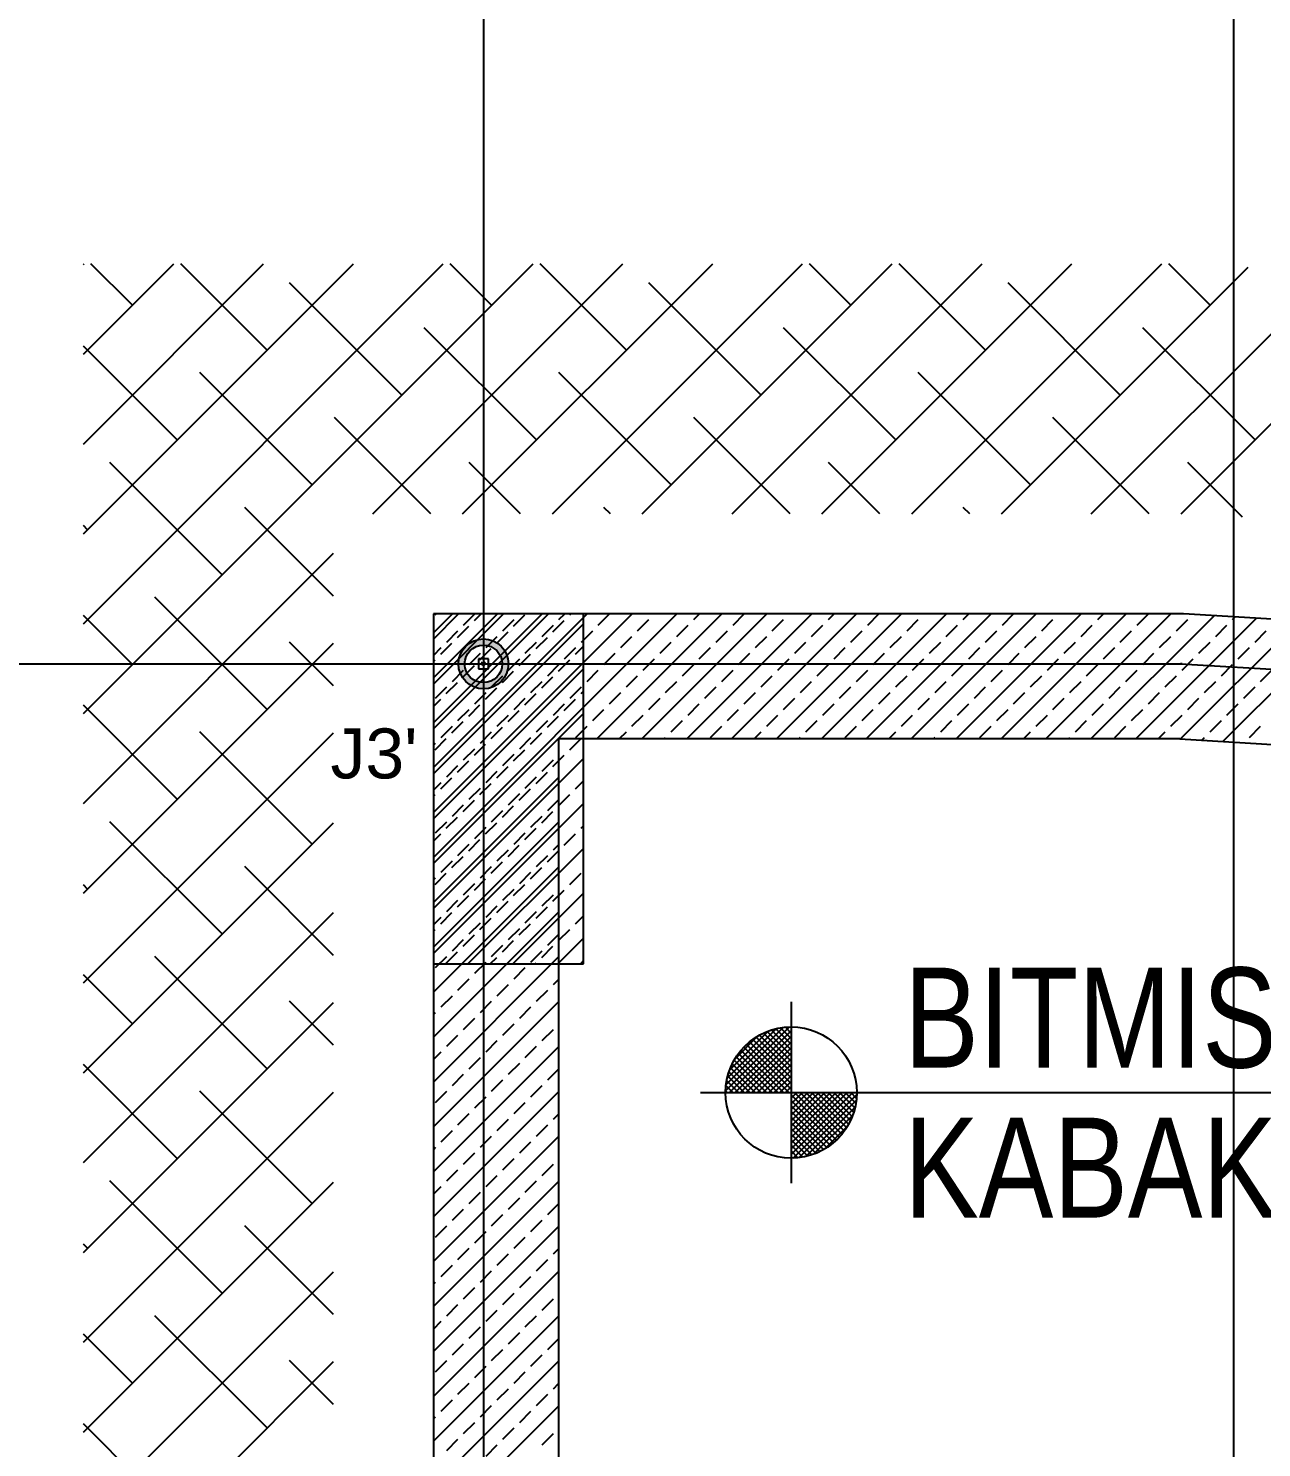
# Model space of a CAD drawing. Header units: millimetres. Extents: x 43168.9 to 43194.6, y -25545.1 to -25543.4.
# Drawn here: x 43169.0178 to 43169.0671, y -25543.8257 to -25543.769 of the extents above; entities that cross this region are included whole.
import ezdxf

# ---------------------------------------------------------------- set-up
doc = ezdxf.new("R2010")
doc.units = ezdxf.units.MM
doc.header["$LTSCALE"] = 200
doc.linetypes.add('DASHDOT2', pattern=[0.5, 0.25, -0.125, 0, -0.125])
for name, color, linetype in [('aks_sgh', 5, 'DASHDOT2'), ('kolon-b.a_sgh', 6, 'Continuous'), ('olcuic_sgh', 183, 'Continuous'), ('tarama-betonarme_sgh', 223, 'Continuous'), ('tarama-zemin_sgh', 197, 'Continuous')]:
    doc.layers.add(name, color=color, linetype=linetype)
doc.styles.add('1-200', font='arial.ttf', dxfattribs={"height": 60})
doc.styles.add('text2', font='arial.ttf')

msp = doc.modelspace()

# ---------------------------------------------------------------- hatches: boundary and pattern name
h = msp.add_hatch(color=256)
edge = h.paths.add_edge_path()
edge.add_arc((43169.036, -25543.794384), 0.001, 0, 360)
edge = h.paths.add_edge_path(flags=16)
edge.add_arc((43169.036, -25543.794384), 0.00075, 0, 360)

# ---------------------------------------------------------------- linework, layer by layer
at = {"color": 0, "linetype": 'ByBlock', "lineweight": -2}
for p, q in [((43169.0362, -25543.794184), (43169.0358, -25543.794184)), ((43169.0358, -25543.794184), (43169.0358, -25543.794584)), ((43169.0362, -25543.794584), (43169.0362, -25543.794184)), ((43169.0358, -25543.794584), (43169.0362, -25543.794584)), ((43169.036071, -25543.794313), (43169.035929, -25543.794455)), ((43169.036071, -25543.794455), (43169.035929, -25543.794313))]:
    msp.add_line(p, q, dxfattribs=at)
at = {"color": 0}
for p, q in [((43169.048308, -25543.807904), (43169.048308, -25543.815154)), ((43169.044683, -25543.811529), (43169.068683, -25543.811529))]:
    msp.add_line(p, q, dxfattribs=at)
for p, q in [((43169.045689, -25543.811454), (43169.048235, -25543.808908)), ((43169.045707, -25543.811211), (43169.047992, -25543.808926)), ((43169.045761, -25543.810933), (43169.047724, -25543.80897)), ((43169.048308, -25543.80937), (43169.047882, -25543.808944)), ((43169.048308, -25543.809146), (43169.048077, -25543.808915)), ((43169.048308, -25543.808921), (43169.048291, -25543.808905)), ((43169.045838, -25543.811529), (43169.048308, -25543.80906)), ((43169.045853, -25543.810616), (43169.047404, -25543.809065)), ((43169.046057, -25543.810188), (43169.046966, -25543.809279)), ((43169.046063, -25543.811529), (43169.048308, -25543.809284)), ((43169.046287, -25543.811529), (43169.048308, -25543.809509)), ((43169.048308, -25543.811166), (43169.046645, -25543.809504)), ((43169.048308, -25543.810942), (43169.046772, -25543.809407)), ((43169.048308, -25543.810717), (43169.046908, -25543.809317)), ((43169.048308, -25543.810493), (43169.047044, -25543.809229)), ((43169.048308, -25543.810268), (43169.047198, -25543.809159)), ((43169.048308, -25543.810044), (43169.047353, -25543.809089)), ((43169.048308, -25543.809819), (43169.047519, -25543.80903)), ((43169.048308, -25543.809595), (43169.047692, -25543.808979)), ((43169.047548, -25543.811529), (43169.046114, -25543.810095)), ((43169.047772, -25543.811529), (43169.046206, -25543.809963)), ((43169.047997, -25543.811529), (43169.046308, -25543.80984)), ((43169.048221, -25543.811529), (43169.04641, -25543.809717)), ((43169.046512, -25543.811529), (43169.048308, -25543.809733)), ((43169.048308, -25543.811391), (43169.046527, -25543.80961)), ((43169.046736, -25543.811529), (43169.048308, -25543.809958)), ((43169.046874, -25543.811529), (43169.045886, -25543.81054)), ((43169.047099, -25543.811529), (43169.045953, -25543.810384)), ((43169.047323, -25543.811529), (43169.046028, -25543.810234)), ((43169.046961, -25543.811529), (43169.048308, -25543.810182)), ((43169.047185, -25543.811529), (43169.048308, -25543.810407)), ((43169.04741, -25543.811529), (43169.048308, -25543.810631)), ((43169.046201, -25543.811529), (43169.045731, -25543.811059)), ((43169.046425, -25543.811529), (43169.045774, -25543.810878)), ((43169.04665, -25543.811529), (43169.045818, -25543.810697)), ((43169.047634, -25543.811529), (43169.048308, -25543.810856)), ((43169.047859, -25543.811529), (43169.048308, -25543.81108)), ((43169.045752, -25543.811529), (43169.045688, -25543.811465)), ((43169.045976, -25543.811529), (43169.045704, -25543.811256)), ((43169.048083, -25543.811529), (43169.048308, -25543.811305)), ((43169.048308, -25543.811754), (43169.048532, -25543.811529)), ((43169.048308, -25543.811978), (43169.048757, -25543.811529)), ((43169.048308, -25543.812203), (43169.048981, -25543.811529)), ((43169.048308, -25543.812427), (43169.049206, -25543.811529)), ((43169.048308, -25543.812652), (43169.04943, -25543.811529)), ((43169.048308, -25543.812876), (43169.049655, -25543.811529)), ((43169.048308, -25543.813101), (43169.049879, -25543.811529)), ((43169.048308, -25543.813325), (43169.050104, -25543.811529)), ((43169.048308, -25543.81355), (43169.050328, -25543.811529)), ((43169.048308, -25543.813774), (43169.050553, -25543.811529)), ((43169.048308, -25543.813999), (43169.050777, -25543.811529)), ((43169.05012, -25543.813427), (43169.048308, -25543.811615)), ((43169.048383, -25543.814148), (43169.050929, -25543.811602)), ((43169.050227, -25543.81331), (43169.048446, -25543.811529)), ((43169.050333, -25543.813192), (43169.04867, -25543.811529)), ((43169.05043, -25543.813065), (43169.048895, -25543.811529)), ((43169.05052, -25543.812929), (43169.049119, -25543.811529)), ((43169.050608, -25543.812793), (43169.049344, -25543.811529)), ((43169.050678, -25543.812639), (43169.049568, -25543.811529)), ((43169.050748, -25543.812484), (43169.049793, -25543.811529)), ((43169.050807, -25543.812318), (43169.050018, -25543.811529)), ((43169.050858, -25543.812145), (43169.050242, -25543.811529)), ((43169.050893, -25543.811955), (43169.050467, -25543.811529)), ((43169.050922, -25543.81176), (43169.050691, -25543.811529)), ((43169.050932, -25543.811546), (43169.050916, -25543.811529)), ((43169.049997, -25543.813529), (43169.048308, -25543.81184)), ((43169.049874, -25543.813631), (43169.048308, -25543.812065)), ((43169.049742, -25543.813723), (43169.048308, -25543.812289)), ((43169.048626, -25543.81413), (43169.050911, -25543.811845)), ((43169.048904, -25543.814076), (43169.050867, -25543.812113)), ((43169.049603, -25543.813809), (43169.048308, -25543.812514)), ((43169.049453, -25543.813884), (43169.048308, -25543.812738)), ((43169.049221, -25543.813984), (43169.050772, -25543.812433)), ((43169.049649, -25543.81378), (43169.050558, -25543.812871)), ((43169.049297, -25543.813951), (43169.048308, -25543.812963)), ((43169.04914, -25543.814019), (43169.048308, -25543.813187)), ((43169.048959, -25543.814063), (43169.048308, -25543.813412)), ((43169.048778, -25543.814106), (43169.048308, -25543.813636)), ((43169.048581, -25543.814133), (43169.048308, -25543.813861)), ((43169.048372, -25543.814149), (43169.048308, -25543.814085))]:
    msp.add_line(p, q)
at = {"color": 0, "linetype": 'Continuous', "lineweight": -2}
for radius in [0.001, 0.00075]:
    msp.add_circle((43169.036, -25543.794384), radius, dxfattribs=at)
at = {"color": 0}
msp.add_circle((43169.048308, -25543.811529), 0.002625, dxfattribs=at)
at = {"layer": 'aks_sgh'}
for p, q in [((43169.036, -25543.740919), (43169.036, -25544.789919)), ((43169.066, -25543.740919), (43169.066, -25544.789919)), ((43169.014878, -25543.794384), (43169.063941, -25543.794384)), ((43169.063941, -25543.794384), (43169.063881, -25543.79438)), ((43169.063881, -25543.79438), (43169.387885, -25543.813614))]:
    msp.add_line(p, q, dxfattribs=at)
at = {"layer": 'kolon-b.a_sgh'}
for p, q in [((43169.034, -25543.792384), (43169.034, -25543.911919)), ((43169.064, -25543.792384), (43169.034, -25543.792384)), ((43169.04, -25543.792384), (43169.034, -25543.792384)), ((43169.034, -25543.792384), (43169.034, -25543.806384)), ((43169.04, -25543.806384), (43169.04, -25543.792384)), ((43169.370879, -25543.810601), (43169.064, -25543.792384)), ((43169.063852, -25543.797384), (43169.039, -25543.797384)), ((43169.039, -25543.797384), (43169.039, -25543.906919)), ((43169.063852, -25543.797384), (43169.365879, -25543.815313)), ((43169.034, -25543.806384), (43169.04, -25543.806384))]:
    msp.add_line(p, q, dxfattribs=at)
at = {"layer": 'olcuic_sgh'}
for p, q in [((43169.034, -25543.822534), (43169.034, -25543.835534)), ((43169.039, -25543.822534), (43169.039, -25543.835534)), ((43169.039, -25543.822534), (43169.039, -25543.835534))]:
    msp.add_line(p, q, dxfattribs=at)
at = {"layer": 'tarama-betonarme_sgh'}
for p, q in [((43169.034, -25543.793146), (43169.034762, -25543.792384)), ((43169.034, -25543.794942), (43169.036558, -25543.792384)), ((43169.034, -25543.796738), (43169.038354, -25543.792384)), ((43169.034, -25543.798534), (43169.04015, -25543.792384)), ((43169.034, -25543.80033), (43169.041946, -25543.792384)), ((43169.034, -25543.802126), (43169.043742, -25543.792384)), ((43169.034, -25543.793393), (43169.035009, -25543.792384)), ((43169.034, -25543.795189), (43169.036805, -25543.792384)), ((43169.034, -25543.796985), (43169.038601, -25543.792384)), ((43169.034067, -25543.792427), (43169.034111, -25543.792384)), ((43169.035206, -25543.792837), (43169.035655, -25543.792388)), ((43169.035639, -25543.792652), (43169.035907, -25543.792384)), ((43169.03721, -25543.792876), (43169.037659, -25543.792427)), ((43169.037451, -25543.792388), (43169.037456, -25543.792384)), ((43169.039023, -25543.792613), (43169.039252, -25543.792384)), ((43169.039456, -25543.792427), (43169.039499, -25543.792384)), ((43169.040538, -25543.797384), (43169.045538, -25543.792384)), ((43169.040595, -25543.792837), (43169.041044, -25543.792388)), ((43169.042334, -25543.797384), (43169.047334, -25543.792384)), ((43169.04284, -25543.792388), (43169.042844, -25543.792384)), ((43169.04413, -25543.797384), (43169.04913, -25543.792384)), ((43169.044411, -25543.792613), (43169.04464, -25543.792384)), ((43169.045926, -25543.797384), (43169.050926, -25543.792384)), ((43169.045983, -25543.792837), (43169.046432, -25543.792388)), ((43169.047722, -25543.797384), (43169.052722, -25543.792384)), ((43169.048228, -25543.792388), (43169.048232, -25543.792384)), ((43169.049518, -25543.797384), (43169.054518, -25543.792384)), ((43169.049799, -25543.792613), (43169.050028, -25543.792384)), ((43169.051314, -25543.797384), (43169.056314, -25543.792384)), ((43169.051371, -25543.792837), (43169.05182, -25543.792388)), ((43169.05311, -25543.797384), (43169.05811, -25543.792384)), ((43169.053616, -25543.792388), (43169.05362, -25543.792384)), ((43169.054906, -25543.797384), (43169.059906, -25543.792384)), ((43169.055187, -25543.792613), (43169.055416, -25543.792384)), ((43169.056702, -25543.797384), (43169.061702, -25543.792384)), ((43169.056759, -25543.792837), (43169.057208, -25543.792388)), ((43169.058499, -25543.797384), (43169.063499, -25543.792384)), ((43169.059004, -25543.792388), (43169.059008, -25543.792384)), ((43169.060295, -25543.797384), (43169.065222, -25543.792456)), ((43169.060576, -25543.792613), (43169.060804, -25543.792384)), ((43169.062147, -25543.792837), (43169.062596, -25543.792388)), ((43169.065964, -25543.792613), (43169.06607, -25543.792507)), ((43169.034, -25543.798781), (43169.04, -25543.792781)), ((43169.034533, -25543.793511), (43169.034982, -25543.793062)), ((43169.034965, -25543.793325), (43169.035414, -25543.792876)), ((43169.036778, -25543.793062), (43169.037227, -25543.792613)), ((43169.038349, -25543.793286), (43169.038798, -25543.792837)), ((43169.038782, -25543.793101), (43169.039231, -25543.792652)), ((43169.039921, -25543.793511), (43169.04037, -25543.793062)), ((43169.042166, -25543.793062), (43169.042615, -25543.792613)), ((43169.043738, -25543.793286), (43169.044187, -25543.792837)), ((43169.045309, -25543.793511), (43169.045758, -25543.793062)), ((43169.047554, -25543.793062), (43169.048003, -25543.792613)), ((43169.049126, -25543.793286), (43169.049575, -25543.792837)), ((43169.050697, -25543.793511), (43169.051146, -25543.793062)), ((43169.052942, -25543.793062), (43169.053391, -25543.792613)), ((43169.054514, -25543.793286), (43169.054963, -25543.792837)), ((43169.056085, -25543.793511), (43169.056534, -25543.793062)), ((43169.058331, -25543.793062), (43169.05878, -25543.792613)), ((43169.059902, -25543.793286), (43169.060351, -25543.792837)), ((43169.061474, -25543.793511), (43169.061923, -25543.793062)), ((43169.062091, -25543.797384), (43169.066917, -25543.792557)), ((43169.063719, -25543.793062), (43169.064168, -25543.792613)), ((43169.063885, -25543.797386), (43169.068613, -25543.792658)), ((43169.06529, -25543.793286), (43169.065739, -25543.792837)), ((43169.06558, -25543.797486), (43169.070308, -25543.792758)), ((43169.066862, -25543.793511), (43169.067311, -25543.793062)), ((43169.034292, -25543.793999), (43169.034741, -25543.79355)), ((43169.036104, -25543.793735), (43169.036553, -25543.793286)), ((43169.036537, -25543.79355), (43169.036986, -25543.793101)), ((43169.037676, -25543.79396), (43169.038125, -25543.793511)), ((43169.038108, -25543.793774), (43169.038558, -25543.793325)), ((43169.041493, -25543.793735), (43169.041942, -25543.793286)), ((43169.043064, -25543.79396), (43169.043513, -25543.793511)), ((43169.046881, -25543.793735), (43169.04733, -25543.793286)), ((43169.048452, -25543.79396), (43169.048901, -25543.793511)), ((43169.052269, -25543.793735), (43169.052718, -25543.793286)), ((43169.05384, -25543.79396), (43169.054289, -25543.793511)), ((43169.057657, -25543.793735), (43169.058106, -25543.793286)), ((43169.059229, -25543.79396), (43169.059678, -25543.793511)), ((43169.063045, -25543.793735), (43169.063494, -25543.793286)), ((43169.064617, -25543.79396), (43169.065066, -25543.793511)), ((43169.034, -25543.794044), (43169.034308, -25543.793735)), ((43169.035431, -25543.794409), (43169.03588, -25543.79396)), ((43169.035863, -25543.794223), (43169.036312, -25543.793774)), ((43169.037002, -25543.794633), (43169.037451, -25543.794184)), ((43169.037435, -25543.794448), (43169.037884, -25543.793999)), ((43169.039248, -25543.794184), (43169.039697, -25543.793735)), ((43169.03968, -25543.793999), (43169.04, -25543.793679)), ((43169.040819, -25543.794409), (43169.041268, -25543.79396)), ((43169.042391, -25543.794633), (43169.04284, -25543.794184)), ((43169.044636, -25543.794184), (43169.045085, -25543.793735)), ((43169.046207, -25543.794409), (43169.046656, -25543.79396)), ((43169.047779, -25543.794633), (43169.048228, -25543.794184)), ((43169.050024, -25543.794184), (43169.050473, -25543.793735)), ((43169.051595, -25543.794409), (43169.052044, -25543.79396)), ((43169.053167, -25543.794633), (43169.053616, -25543.794184)), ((43169.055412, -25543.794184), (43169.055861, -25543.793735)), ((43169.056984, -25543.794409), (43169.057433, -25543.79396)), ((43169.058555, -25543.794633), (43169.059004, -25543.794184)), ((43169.0608, -25543.794184), (43169.061249, -25543.793735)), ((43169.062372, -25543.794409), (43169.062821, -25543.79396)), ((43169.063943, -25543.794633), (43169.064392, -25543.794184)), ((43169.066188, -25543.794184), (43169.066637, -25543.793735)), ((43169.034, -25543.794291), (43169.034067, -25543.794223)), ((43169.034, -25543.800577), (43169.04, -25543.794577)), ((43169.034757, -25543.795082), (43169.035206, -25543.794633)), ((43169.03519, -25543.794897), (43169.035639, -25543.794448)), ((43169.036761, -25543.795122), (43169.03721, -25543.794672)), ((43169.038574, -25543.794858), (43169.039023, -25543.794409)), ((43169.039007, -25543.794672), (43169.039456, -25543.794223)), ((43169.040146, -25543.795082), (43169.040595, -25543.794633)), ((43169.043962, -25543.794858), (43169.044411, -25543.794409)), ((43169.045534, -25543.795082), (43169.045983, -25543.794633)), ((43169.04935, -25543.794858), (43169.049799, -25543.794409)), ((43169.050922, -25543.795082), (43169.051371, -25543.794633)), ((43169.054738, -25543.794858), (43169.055187, -25543.794409)), ((43169.05631, -25543.795082), (43169.056759, -25543.794633)), ((43169.060127, -25543.794858), (43169.060576, -25543.794409)), ((43169.061698, -25543.795082), (43169.062147, -25543.794633)), ((43169.065515, -25543.794858), (43169.065964, -25543.794409)), ((43169.067086, -25543.795082), (43169.067535, -25543.794633)), ((43169.034084, -25543.795756), (43169.034533, -25543.795307)), ((43169.034516, -25543.795571), (43169.034965, -25543.795122)), ((43169.036088, -25543.795795), (43169.036537, -25543.795346)), ((43169.036329, -25543.795307), (43169.036778, -25543.794858)), ((43169.0379, -25543.795531), (43169.038349, -25543.795082)), ((43169.038333, -25543.795346), (43169.038782, -25543.794897)), ((43169.039472, -25543.795756), (43169.039921, -25543.795307)), ((43169.041717, -25543.795307), (43169.042166, -25543.794858)), ((43169.043289, -25543.795531), (43169.043738, -25543.795082)), ((43169.04486, -25543.795756), (43169.045309, -25543.795307)), ((43169.047105, -25543.795307), (43169.047554, -25543.794858)), ((43169.048677, -25543.795531), (43169.049126, -25543.795082)), ((43169.050248, -25543.795756), (43169.050697, -25543.795307)), ((43169.052493, -25543.795307), (43169.052942, -25543.794858)), ((43169.054065, -25543.795531), (43169.054514, -25543.795082)), ((43169.055636, -25543.795756), (43169.056085, -25543.795307)), ((43169.057882, -25543.795307), (43169.058331, -25543.794858)), ((43169.059453, -25543.795531), (43169.059902, -25543.795082)), ((43169.061025, -25543.795756), (43169.061474, -25543.795307)), ((43169.06327, -25543.795307), (43169.063719, -25543.794858)), ((43169.064841, -25543.795531), (43169.06529, -25543.795082)), ((43169.066413, -25543.795756), (43169.066862, -25543.795307)), ((43169.034, -25543.796087), (43169.034292, -25543.795795)), ((43169.035655, -25543.79598), (43169.036104, -25543.795531)), ((43169.037227, -25543.796205), (43169.037676, -25543.795756)), ((43169.037659, -25543.79602), (43169.038108, -25543.795571)), ((43169.039231, -25543.796244), (43169.03968, -25543.795795)), ((43169.039905, -25543.795571), (43169.04, -25543.795475)), ((43169.041044, -25543.79598), (43169.041493, -25543.795531)), ((43169.042615, -25543.796205), (43169.043064, -25543.795756)), ((43169.046432, -25543.79598), (43169.046881, -25543.795531)), ((43169.048003, -25543.796205), (43169.048452, -25543.795756)), ((43169.05182, -25543.79598), (43169.052269, -25543.795531)), ((43169.053391, -25543.796205), (43169.05384, -25543.795756)), ((43169.057208, -25543.79598), (43169.057657, -25543.795531)), ((43169.05878, -25543.796205), (43169.059229, -25543.795756)), ((43169.062596, -25543.79598), (43169.063045, -25543.795531)), ((43169.064168, -25543.796205), (43169.064617, -25543.795756)), ((43169.034, -25543.802373), (43169.04, -25543.796373)), ((43169.034982, -25543.796654), (43169.035431, -25543.796205)), ((43169.035414, -25543.796469), (43169.035863, -25543.79602)), ((43169.036553, -25543.796878), (43169.037002, -25543.796429)), ((43169.036986, -25543.796693), (43169.037435, -25543.796244)), ((43169.038558, -25543.796918), (43169.039007, -25543.796469)), ((43169.038798, -25543.796429), (43169.039248, -25543.79598)), ((43169.04037, -25543.796654), (43169.040819, -25543.796205)), ((43169.041942, -25543.796878), (43169.042391, -25543.796429)), ((43169.044187, -25543.796429), (43169.044636, -25543.79598)), ((43169.045758, -25543.796654), (43169.046207, -25543.796205)), ((43169.04733, -25543.796878), (43169.047779, -25543.796429)), ((43169.049575, -25543.796429), (43169.050024, -25543.79598)), ((43169.051146, -25543.796654), (43169.051595, -25543.796205)), ((43169.052718, -25543.796878), (43169.053167, -25543.796429)), ((43169.054963, -25543.796429), (43169.055412, -25543.79598)), ((43169.056534, -25543.796654), (43169.056984, -25543.796205)), ((43169.058106, -25543.796878), (43169.058555, -25543.796429)), ((43169.060351, -25543.796429), (43169.0608, -25543.79598)), ((43169.061923, -25543.796654), (43169.062372, -25543.796205)), ((43169.063494, -25543.796878), (43169.063943, -25543.796429)), ((43169.065739, -25543.796429), (43169.066188, -25543.79598)), ((43169.034308, -25543.797327), (43169.034757, -25543.796878)), ((43169.034741, -25543.797142), (43169.03519, -25543.796693)), ((43169.036312, -25543.797367), (43169.036761, -25543.796918)), ((43169.038125, -25543.797103), (43169.038574, -25543.796654)), ((43169.039697, -25543.797327), (43169.040146, -25543.796878)), ((43169.043513, -25543.797103), (43169.043962, -25543.796654)), ((43169.045085, -25543.797327), (43169.045534, -25543.796878)), ((43169.048901, -25543.797103), (43169.04935, -25543.796654)), ((43169.050473, -25543.797327), (43169.050922, -25543.796878)), ((43169.054289, -25543.797103), (43169.054738, -25543.796654)), ((43169.055861, -25543.797327), (43169.05631, -25543.796878)), ((43169.059678, -25543.797103), (43169.060127, -25543.796654)), ((43169.061249, -25543.797327), (43169.061698, -25543.796878)), ((43169.065066, -25543.797103), (43169.065515, -25543.796654)), ((43169.066637, -25543.797327), (43169.067086, -25543.796878)), ((43169.034, -25543.797636), (43169.034084, -25543.797552)), ((43169.034067, -25543.797816), (43169.034516, -25543.797367)), ((43169.035639, -25543.79804), (43169.036088, -25543.797591)), ((43169.03588, -25543.797552), (43169.036329, -25543.797103)), ((43169.037451, -25543.797776), (43169.0379, -25543.797327)), ((43169.037884, -25543.797591), (43169.038333, -25543.797142)), ((43169.039456, -25543.797816), (43169.039905, -25543.797367)), ((43169.041436, -25543.797384), (43169.041717, -25543.797103)), ((43169.043232, -25543.797384), (43169.043289, -25543.797327)), ((43169.046824, -25543.797384), (43169.047105, -25543.797103)), ((43169.04862, -25543.797384), (43169.048677, -25543.797327)), ((43169.052212, -25543.797384), (43169.052493, -25543.797103)), ((43169.054008, -25543.797384), (43169.054065, -25543.797327)), ((43169.057601, -25543.797384), (43169.057882, -25543.797103)), ((43169.059397, -25543.797384), (43169.059453, -25543.797327)), ((43169.062989, -25543.797384), (43169.06327, -25543.797103)), ((43169.064732, -25543.797436), (43169.064841, -25543.797327)), ((43169.034, -25543.804169), (43169.04, -25543.798169)), ((43169.035206, -25543.798225), (43169.035655, -25543.797776)), ((43169.036778, -25543.79845), (43169.037227, -25543.798001)), ((43169.03721, -25543.798265), (43169.037659, -25543.797816)), ((43169.038782, -25543.798489), (43169.039231, -25543.79804)), ((43169.034533, -25543.798899), (43169.034982, -25543.79845)), ((43169.034965, -25543.798714), (43169.035414, -25543.798265)), ((43169.036104, -25543.799123), (43169.036553, -25543.798674)), ((43169.036537, -25543.798938), (43169.036986, -25543.798489)), ((43169.038108, -25543.799163), (43169.038558, -25543.798714)), ((43169.038349, -25543.798674), (43169.038798, -25543.798225)), ((43169.034, -25543.803922), (43169.039, -25543.798922)), ((43169.034, -25543.799432), (43169.034308, -25543.799123)), ((43169.034292, -25543.799387), (43169.034741, -25543.798938)), ((43169.035863, -25543.799612), (43169.036312, -25543.799163)), ((43169.037676, -25543.799348), (43169.038125, -25543.798899)), ((43169.03968, -25543.799387), (43169.04, -25543.799067)), ((43169.034, -25543.799679), (43169.034067, -25543.799612)), ((43169.03519, -25543.800285), (43169.035639, -25543.799836)), ((43169.035431, -25543.799797), (43169.03588, -25543.799348)), ((43169.037002, -25543.800021), (43169.037451, -25543.799572)), ((43169.037435, -25543.799836), (43169.037884, -25543.799387)), ((43169.038574, -25543.800246), (43169.039, -25543.79982)), ((43169.039007, -25543.800061), (43169.039456, -25543.799612)), ((43169.034, -25543.805965), (43169.04, -25543.799965)), ((43169.034757, -25543.80047), (43169.035206, -25543.800021)), ((43169.036329, -25543.800695), (43169.036778, -25543.800246)), ((43169.036761, -25543.80051), (43169.03721, -25543.800061)), ((43169.038333, -25543.800734), (43169.038782, -25543.800285)), ((43169.034, -25543.805718), (43169.039, -25543.800718)), ((43169.034084, -25543.801144), (43169.034533, -25543.800695)), ((43169.034516, -25543.800959), (43169.034965, -25543.80051)), ((43169.035655, -25543.801368), (43169.036104, -25543.800919)), ((43169.036088, -25543.801183), (43169.036537, -25543.800734)), ((43169.037659, -25543.801408), (43169.038108, -25543.800959)), ((43169.0379, -25543.800919), (43169.038349, -25543.80047)), ((43169.039905, -25543.800959), (43169.04, -25543.800863)), ((43169.034, -25543.801475), (43169.034292, -25543.801183)), ((43169.034982, -25543.802042), (43169.035431, -25543.801593)), ((43169.035414, -25543.801857), (43169.035863, -25543.801408)), ((43169.037227, -25543.801593), (43169.037676, -25543.801144)), ((43169.039231, -25543.801632), (43169.03968, -25543.801183)), ((43169.034741, -25543.80253), (43169.03519, -25543.802081)), ((43169.035377, -25543.806384), (43169.04, -25543.801761)), ((43169.036553, -25543.802266), (43169.037002, -25543.801817)), ((43169.036986, -25543.802081), (43169.037435, -25543.801632)), ((43169.038125, -25543.802491), (43169.038574, -25543.802042)), ((43169.038558, -25543.802306), (43169.039007, -25543.801857)), ((43169.038798, -25543.801817), (43169.039, -25543.801616)), ((43169.034, -25543.807514), (43169.039, -25543.802514)), ((43169.034308, -25543.802715), (43169.034757, -25543.802266)), ((43169.03588, -25543.80294), (43169.036329, -25543.802491)), ((43169.036312, -25543.802755), (43169.036761, -25543.802306)), ((43169.037451, -25543.803165), (43169.0379, -25543.802715)), ((43169.037884, -25543.802979), (43169.038333, -25543.80253)), ((43169.034, -25543.803024), (43169.034084, -25543.80294)), ((43169.034067, -25543.803204), (43169.034516, -25543.802755)), ((43169.035206, -25543.803614), (43169.035655, -25543.803165)), ((43169.035639, -25543.803428), (43169.036088, -25543.802979)), ((43169.03721, -25543.803653), (43169.037659, -25543.803204)), ((43169.039456, -25543.803204), (43169.039905, -25543.802755)), ((43169.034533, -25543.804287), (43169.034982, -25543.803838)), ((43169.034965, -25543.804102), (43169.035414, -25543.803653)), ((43169.036778, -25543.803838), (43169.037227, -25543.803389)), ((43169.037173, -25543.806384), (43169.04, -25543.803557)), ((43169.038349, -25543.804063), (43169.038798, -25543.803614)), ((43169.038782, -25543.803877), (43169.039231, -25543.803428)), ((43169.034, -25543.80931), (43169.039, -25543.80431)), ((43169.034292, -25543.804775), (43169.034741, -25543.804326)), ((43169.036104, -25543.804512), (43169.036553, -25543.804063)), ((43169.036537, -25543.804326), (43169.036986, -25543.803877)), ((43169.037676, -25543.804736), (43169.038125, -25543.804287)), ((43169.038108, -25543.804551), (43169.038558, -25543.804102)), ((43169.034, -25543.80482), (43169.034308, -25543.804512)), ((43169.035431, -25543.805185), (43169.03588, -25543.804736)), ((43169.035863, -25543.805), (43169.036312, -25543.804551)), ((43169.037002, -25543.80541), (43169.037451, -25543.804961)), ((43169.037435, -25543.805224), (43169.037884, -25543.804775)), ((43169.03968, -25543.804775), (43169.04, -25543.804455)), ((43169.034, -25543.805067), (43169.034067, -25543.805)), ((43169.034757, -25543.805859), (43169.035206, -25543.80541)), ((43169.03519, -25543.805673), (43169.035639, -25543.805224)), ((43169.036761, -25543.805898), (43169.03721, -25543.805449)), ((43169.038574, -25543.805634), (43169.039, -25543.805208)), ((43169.03897, -25543.806384), (43169.04, -25543.805353)), ((43169.039007, -25543.805449), (43169.039456, -25543.805)), ((43169.034, -25543.811106), (43169.039, -25543.806106)), ((43169.034084, -25543.806532), (43169.034533, -25543.806083)), ((43169.034516, -25543.806347), (43169.034965, -25543.805898)), ((43169.036275, -25543.806384), (43169.036537, -25543.806122)), ((43169.036329, -25543.806083), (43169.036778, -25543.805634)), ((43169.0379, -25543.806308), (43169.038349, -25543.805859)), ((43169.038333, -25543.806122), (43169.038782, -25543.805673)), ((43169.035655, -25543.806757), (43169.036104, -25543.806308)), ((43169.037227, -25543.806981), (43169.037676, -25543.806532)), ((43169.038071, -25543.806384), (43169.038108, -25543.806347)), ((43169.039905, -25543.806347), (43169.04, -25543.806251)), ((43169.034982, -25543.80743), (43169.035431, -25543.806981)), ((43169.036553, -25543.807655), (43169.037002, -25543.807206)), ((43169.038798, -25543.807206), (43169.039, -25543.807004)), ((43169.034308, -25543.808104), (43169.034757, -25543.807655)), ((43169.038125, -25543.807879), (43169.038574, -25543.80743)), ((43169.034, -25543.812902), (43169.039, -25543.807902)), ((43169.034, -25543.808412), (43169.034084, -25543.808328)), ((43169.03588, -25543.808328), (43169.036329, -25543.807879)), ((43169.037451, -25543.808553), (43169.0379, -25543.808104)), ((43169.035206, -25543.809002), (43169.035655, -25543.808553)), ((43169.036778, -25543.809226), (43169.037227, -25543.808777)), ((43169.034533, -25543.809675), (43169.034982, -25543.809226)), ((43169.036104, -25543.8099), (43169.036553, -25543.809451)), ((43169.038349, -25543.809451), (43169.038798, -25543.809002)), ((43169.034, -25543.814698), (43169.039, -25543.809698)), ((43169.034, -25543.810208), (43169.034308, -25543.8099)), ((43169.037676, -25543.810124), (43169.038125, -25543.809675)), ((43169.035431, -25543.810573), (43169.03588, -25543.810124)), ((43169.037002, -25543.810798), (43169.037451, -25543.810349)), ((43169.038574, -25543.811022), (43169.039, -25543.810596)), ((43169.034757, -25543.811247), (43169.035206, -25543.810798)), ((43169.036329, -25543.811471), (43169.036778, -25543.811022)), ((43169.034, -25543.816494), (43169.039, -25543.811494)), ((43169.034084, -25543.81192), (43169.034533, -25543.811471)), ((43169.035655, -25543.812145), (43169.036104, -25543.811696)), ((43169.0379, -25543.811696), (43169.038349, -25543.811247)), ((43169.034982, -25543.812818), (43169.035431, -25543.812369)), ((43169.037227, -25543.812369), (43169.037676, -25543.81192)), ((43169.036553, -25543.813043), (43169.037002, -25543.812594)), ((43169.038125, -25543.813267), (43169.038574, -25543.812818)), ((43169.038798, -25543.812594), (43169.039, -25543.812392)), ((43169.034, -25543.81829), (43169.039, -25543.81329)), ((43169.034308, -25543.813492), (43169.034757, -25543.813043)), ((43169.03588, -25543.813716), (43169.036329, -25543.813267)), ((43169.037451, -25543.813941), (43169.0379, -25543.813492)), ((43169.034, -25543.8138), (43169.034084, -25543.813716)), ((43169.035206, -25543.81439), (43169.035655, -25543.813941)), ((43169.034533, -25543.815063), (43169.034982, -25543.814614)), ((43169.036778, -25543.814614), (43169.037227, -25543.814165)), ((43169.038349, -25543.814839), (43169.038798, -25543.81439)), ((43169.034, -25543.820086), (43169.039, -25543.815086)), ((43169.036104, -25543.815288), (43169.036553, -25543.814839)), ((43169.037676, -25543.815512), (43169.038125, -25543.815063)), ((43169.034, -25543.815596), (43169.034308, -25543.815288)), ((43169.035431, -25543.815961), (43169.03588, -25543.815512)), ((43169.037002, -25543.816186), (43169.037451, -25543.815737)), ((43169.034757, -25543.816635), (43169.035206, -25543.816186)), ((43169.038574, -25543.81641), (43169.039, -25543.815984)), ((43169.034, -25543.821882), (43169.039, -25543.816882)), ((43169.034084, -25543.817308), (43169.034533, -25543.816859)), ((43169.036329, -25543.816859), (43169.036778, -25543.81641)), ((43169.0379, -25543.817084), (43169.038349, -25543.816635)), ((43169.035655, -25543.817533), (43169.036104, -25543.817084)), ((43169.037227, -25543.817757), (43169.037676, -25543.817308)), ((43169.034982, -25543.818206), (43169.035431, -25543.817757)), ((43169.036553, -25543.818431), (43169.037002, -25543.817982)), ((43169.038798, -25543.817982), (43169.039, -25543.81778)), ((43169.034308, -25543.81888), (43169.034757, -25543.818431)), ((43169.038125, -25543.818655), (43169.038574, -25543.818206)), ((43169.034, -25543.823678), (43169.039, -25543.818678)), ((43169.034, -25543.819188), (43169.034084, -25543.819104)), ((43169.03588, -25543.819104), (43169.036329, -25543.818655)), ((43169.037451, -25543.819329), (43169.0379, -25543.81888)), ((43169.035206, -25543.819778), (43169.035655, -25543.819329)), ((43169.036778, -25543.820002), (43169.037227, -25543.819553)), ((43169.034533, -25543.820451), (43169.034982, -25543.820002)), ((43169.036104, -25543.820676), (43169.036553, -25543.820227)), ((43169.038349, -25543.820227), (43169.038798, -25543.819778)), ((43169.034, -25543.825474), (43169.039, -25543.820474)), ((43169.034, -25543.820984), (43169.034308, -25543.820676)), ((43169.037676, -25543.820901), (43169.038125, -25543.820451)), ((43169.035431, -25543.82135), (43169.03588, -25543.820901)), ((43169.037002, -25543.821574), (43169.037451, -25543.821125)), ((43169.038574, -25543.821799), (43169.039, -25543.821373)), ((43169.034757, -25543.822023), (43169.035206, -25543.821574)), ((43169.036329, -25543.822248), (43169.036778, -25543.821799)), ((43169.0379, -25543.822472), (43169.038349, -25543.822023)), ((43169.034, -25543.827271), (43169.039, -25543.822271)), ((43169.034084, -25543.822697), (43169.034533, -25543.822248)), ((43169.035655, -25543.822921), (43169.036104, -25543.822472)), ((43169.034982, -25543.823595), (43169.035431, -25543.823146)), ((43169.037227, -25543.823146), (43169.037676, -25543.822697)), ((43169.036553, -25543.823819), (43169.037002, -25543.82337)), ((43169.038125, -25543.824044), (43169.038574, -25543.823595)), ((43169.038798, -25543.82337), (43169.039, -25543.823169)), ((43169.034, -25543.829067), (43169.039, -25543.824067)), ((43169.034308, -25543.824268), (43169.034757, -25543.823819)), ((43169.03588, -25543.824493), (43169.036329, -25543.824044)), ((43169.037451, -25543.824717), (43169.0379, -25543.824268)), ((43169.034, -25543.824576), (43169.034084, -25543.824493)), ((43169.035206, -25543.825166), (43169.035655, -25543.824717)), ((43169.034533, -25543.82584), (43169.034982, -25543.825391)), ((43169.036778, -25543.825391), (43169.037227, -25543.824942)), ((43169.038349, -25543.825615), (43169.038798, -25543.825166)), ((43169.036104, -25543.826064), (43169.036553, -25543.825615))]:
    msp.add_line(p, q, dxfattribs=at)
at = {"layer": 'tarama-zemin_sgh'}
for p, q in [((43169.02, -25543.778409), (43169.020025, -25543.778384)), ((43169.02, -25543.782001), (43169.023617, -25543.778384)), ((43169.02, -25543.785593), (43169.027209, -25543.778384)), ((43169.02, -25543.789185), (43169.030801, -25543.778384)), ((43169.02, -25543.792777), (43169.034393, -25543.778384)), ((43169.02, -25543.796369), (43169.037985, -25543.778384)), ((43169.021961, -25543.78004), (43169.020304, -25543.778384)), ((43169.027349, -25543.781836), (43169.023896, -25543.778384)), ((43169.031578, -25543.788384), (43169.041578, -25543.778384)), ((43169.036329, -25543.78004), (43169.034672, -25543.778384)), ((43169.03517, -25543.788384), (43169.04517, -25543.778384)), ((43169.041717, -25543.781836), (43169.038265, -25543.778384)), ((43169.038762, -25543.788384), (43169.048762, -25543.778384)), ((43169.042354, -25543.788384), (43169.052354, -25543.778384)), ((43169.045946, -25543.788384), (43169.055946, -25543.778384)), ((43169.050697, -25543.78004), (43169.049041, -25543.778384)), ((43169.049538, -25543.788384), (43169.059538, -25543.778384)), ((43169.056085, -25543.781836), (43169.052633, -25543.778384)), ((43169.05313, -25543.788384), (43169.06313, -25543.778384)), ((43169.056722, -25543.788384), (43169.066593, -25543.778513)), ((43169.060314, -25543.788384), (43169.069984, -25543.778714)), ((43169.065066, -25543.78004), (43169.063409, -25543.778384)), ((43169.032737, -25543.783632), (43169.028247, -25543.779142)), ((43169.047105, -25543.783632), (43169.042615, -25543.779142)), ((43169.061474, -25543.783632), (43169.056984, -25543.779142)), ((43169.063906, -25543.788384), (43169.073375, -25543.778916)), ((43169.038125, -25543.785428), (43169.033635, -25543.780938)), ((43169.052493, -25543.785428), (43169.048003, -25543.780938)), ((43169.066862, -25543.785428), (43169.062372, -25543.780938)), ((43169.023757, -25543.785428), (43169.02, -25543.781672)), ((43169.029145, -25543.787225), (43169.024655, -25543.782734)), ((43169.043513, -25543.787225), (43169.039023, -25543.782734)), ((43169.057882, -25543.787225), (43169.053391, -25543.782734)), ((43169.033896, -25543.788384), (43169.030043, -25543.78453)), ((43169.048265, -25543.788384), (43169.044411, -25543.78453)), ((43169.062633, -25543.788384), (43169.05878, -25543.78453)), ((43169.025553, -25543.790817), (43169.021062, -25543.786327)), ((43169.037488, -25543.788384), (43169.035431, -25543.786327)), ((43169.051857, -25543.788384), (43169.049799, -25543.786327)), ((43169.066358, -25543.788517), (43169.064168, -25543.786327)), ((43169.03, -25543.791672), (43169.026451, -25543.788123)), ((43169.04108, -25543.788384), (43169.040819, -25543.788123)), ((43169.055449, -25543.788384), (43169.055187, -25543.788123)), ((43169.020164, -25543.789021), (43169.02, -25543.788856)), ((43169.02, -25543.799961), (43169.03, -25543.789961)), ((43169.027349, -25543.796205), (43169.022859, -25543.791715)), ((43169.021961, -25543.794409), (43169.02, -25543.792448)), ((43169.02, -25543.803553), (43169.03, -25543.793553)), ((43169.03, -25543.795264), (43169.028247, -25543.793511)), ((43169.023757, -25543.799797), (43169.02, -25543.79604)), ((43169.02, -25543.807146), (43169.03, -25543.797146)), ((43169.029145, -25543.801593), (43169.024655, -25543.797103)), ((43169.02, -25543.810738), (43169.03, -25543.800738)), ((43169.025553, -25543.805185), (43169.021062, -25543.800695)), ((43169.03, -25543.80604), (43169.026451, -25543.802491)), ((43169.020164, -25543.803389), (43169.02, -25543.803225)), ((43169.02, -25543.81433), (43169.03, -25543.80433)), ((43169.027349, -25543.810573), (43169.022859, -25543.806083)), ((43169.021961, -25543.808777), (43169.02, -25543.806817)), ((43169.02, -25543.817922), (43169.03, -25543.807922)), ((43169.03, -25543.809632), (43169.028247, -25543.807879)), ((43169.023757, -25543.814165), (43169.02, -25543.810409)), ((43169.02, -25543.821514), (43169.03, -25543.811514)), ((43169.029145, -25543.815961), (43169.024655, -25543.811471)), ((43169.02, -25543.825106), (43169.03, -25543.815106)), ((43169.025553, -25543.819553), (43169.021062, -25543.815063)), ((43169.03, -25543.820409), (43169.026451, -25543.816859)), ((43169.020164, -25543.817757), (43169.02, -25543.817593)), ((43169.02, -25543.828698), (43169.03, -25543.818698)), ((43169.027349, -25543.824942), (43169.022859, -25543.820451)), ((43169.021961, -25543.823146), (43169.02, -25543.821185)), ((43169.02, -25543.83229), (43169.03, -25543.82229)), ((43169.03, -25543.824001), (43169.028247, -25543.822248)), ((43169.023757, -25543.828534), (43169.02, -25543.824777))]:
    msp.add_line(p, q, dxfattribs=at)

# ---------------------------------------------------------------- texts
at = {"color": 0, "style": 'text2', "width": 0.8}
for tag, p, s in [('BITMISKOT', (43169.052833, -25543.810529), '+0,10'), ('KABAKOT', (43169.052833, -25543.816529), '±0,00')]:
    msp.add_attdef(tag, p, s, height=0.004, dxfattribs=at)
at = {"layer": 'aks_sgh', "style": '1-200'}
msp.add_text("J3'", height=0.002, rotation=0, dxfattribs=at).set_placement((43169.029882, -25543.798965))

doc.saveas('drawing.dxf')
